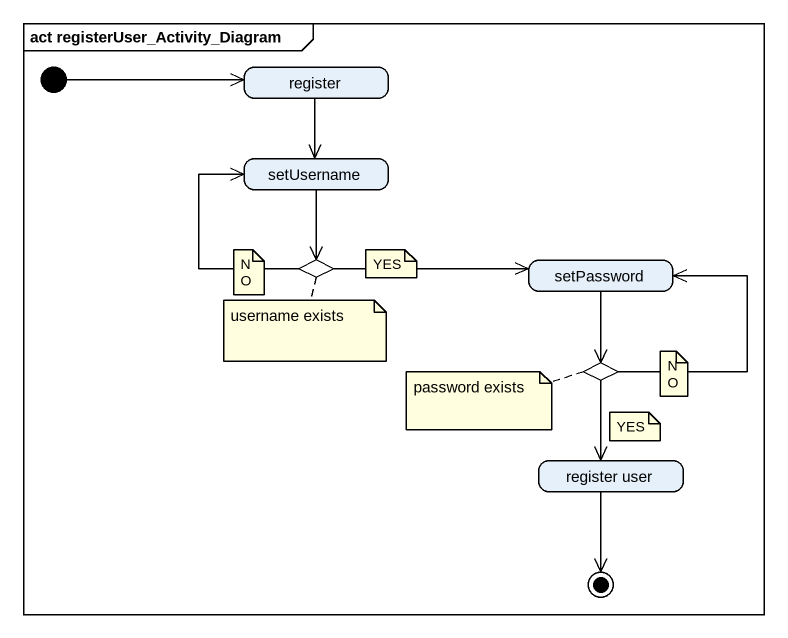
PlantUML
@startuml
mainframe act registerUser_Activity_Diagram
hide empty description
state register
state setUsername
state choice1 <<choice>>
state setPassword
state choice2 <<choice>>
state "register user" as register_user
[*] -right-> register
register --> setUsername
setUsername --> choice1
choice1 -up-> setUsername
choice1 -right-> setPassword
setPassword --> choice2
choice2 -up-> setPassword
choice2 --> register_user
register_user --> [*]
note as N1
  NO
end note
note as N2
  YES
end note
note bottom of choice1 : username exists
note left of choice2 : password exists
note as N5
  NO
end note
note as N6
  YES
end note
@enduml
